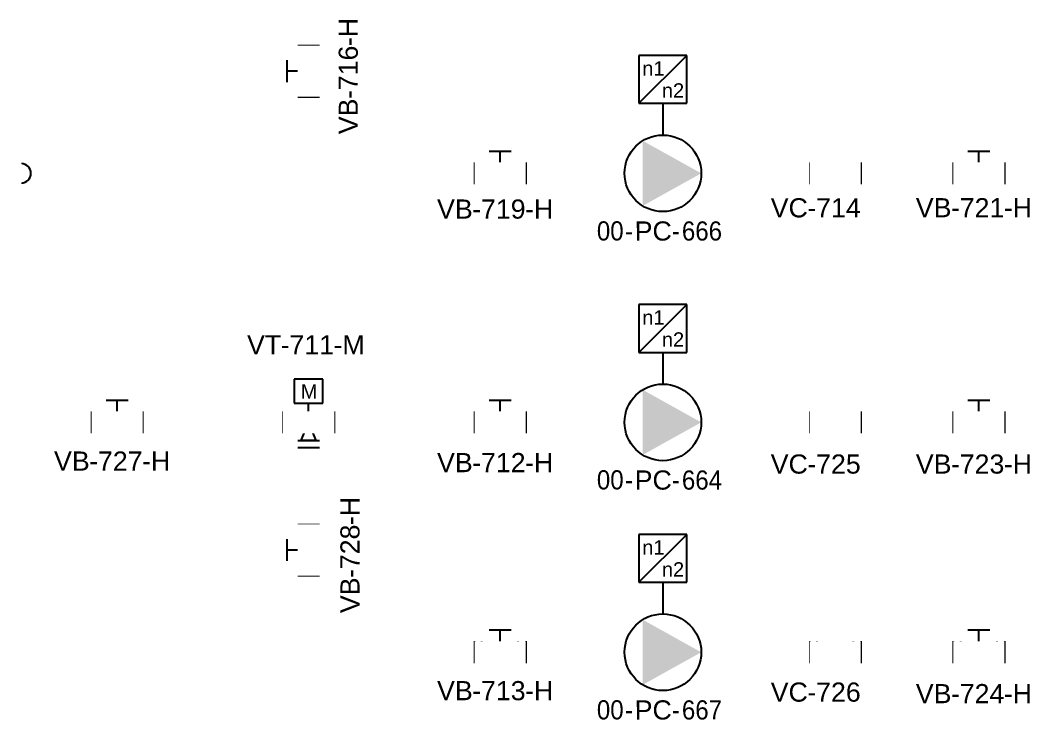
# Model space of a CAD drawing. Header units: millimetres. Extents: x 0 to 12089, y -479 to 374.
# Drawn here: x 11983.9 to 12089.3, y -229.9 to -156.9 of the extents above; entities that cross this region are included whole.
import ezdxf
from ezdxf.enums import TextEntityAlignment as Align

# ---------------------------------------------------------------- set-up
doc = ezdxf.new("R2010")
doc.units = ezdxf.units.MM
doc.header["$LTSCALE"] = 0.25
doc.set_wipeout_variables(frame=1)
doc.layers.add('equipment', color=5, linetype='Continuous', lineweight=25, true_color=0x0000ff)
doc.layers.add('valve', color=7, linetype='Continuous', lineweight=25, true_color=0xffffff)
doc.layers.add('hot water', color=5, linetype='Continuous', lineweight=25)
doc.styles.add('Organica', font='arial.ttf')

# ---------------------------------------------------------------- blocks, each defined once
blk = doc.blocks.new('break')
blk.add_arc((0, 0), 1, 270, 90)
blk.add_wipeout([(-0.12, -0.11), (-0.12, -0.89), (0, -1), (0.12, -0.89), (0.12, -0.11), (0, 0)])
blk.add_wipeout([(-0.12, 0.11), (-0.12, 0.89), (0, 1), (0.12, 0.89), (0.12, 0.11), (0, 0)])
blk = doc.blocks.new('*U457')
at = {"lineweight": 25, "ltscale": 0.25}
for p, q in [((-7.31, 2.5), (-12.31, 2.5)), ((-12.31, 2.5), (-12.31, -2.5)), ((-7.31, -2.5), (-12.31, 2.5)), ((-7.31, -2.5), (-7.31, 2.5)), ((-7.31, 0), (-4, 0)), ((-12.31, -2.5), (-7.31, -2.5))]:
    blk.add_line(p, q, dxfattribs=at)
blk.add_circle((0, 0), 4)
blk.add_solid([(-3.4, -2.11), (0, 4), (3.4, -2.11)])
at = {"style": 'Organica'}
for s, p in [('n2', (-7.9, -0.11)), ('n1', (-10.2, -2.16))]:
    blk.add_text(s, height=1.5, rotation=90, dxfattribs=at).set_placement(p)
at = {"char_height": 2, "width": 5.3402, "attachment_point": 6, "rotation": 90.0784, "line_spacing_factor": 0.9, "style": 'Organica'}
for insert in [(6.02, 1.77), (6.03, -3.13)]:
    blk.add_mtext('{\\W0.9;-}', dxfattribs=dict(at, insert=insert))
at = {"style": 'Organica', "flags": 1}
for tag, p in [('PUMP_TYPE', (-13.95, 99.74)), ('NOTE', (-13.95, 96.74)), ('NOTE_CHINESE', (-13.95, 93.74)), ('MATERIAL_HOUSING', (-13.95, 90.64)), ('MATERIAL_IMPELLER', (-13.95, 87.64)), ('MATERIAL_SCREW', (-13.95, 84.64)), ('INSTALLED_POWER', (-13.95, 81.43)), ('CONSUMED_POWER', (-13.95, 78.43)), ('MODEL', (-13.95, 75.32)), ('MANUFACTURE', (-13.95, 72.21)), ('UNIT_CAPACITY', (-13.42, 69.06)), ('SP_CAPACITY', (-13.42, 66.16)), ('UNIT_HEAD', (-13.42, 63.06)), ('SP_HEAD', (-13.42, 60.06)), ('INSTALLATION', (-13.42, 56.95)), ('STB_DTY', (-13.42, 53.63)), ('RUNNINGHOURS', (-13.42, 50.63)), ('FC-MAN', (-13.85, 47.7)), ('HOSTNAME', (-12.95, 46.85)), ('FC-MOD', (-13.85, 44.6)), ('DI', (-13.85, 41.6)), ('DO', (-13.85, 38.6)), ('AI', (-13.85, 35.6)), ('AO', (-13.85, 32.6)), ('PB', (-13.85, 29.6)), ('PO', (-13.85, 26.6)), ('PROCESSUNITAREA', (-13.85, 23.6))]:
    blk.add_attdef(tag, text='', height=2, dxfattribs=at).set_placement(p, align=Align.MIDDLE_CENTER)
at = {"style": 'Organica', "width": 0.9, "flags": 8}
blk.add_attdef('TAG', text='', height=2, rotation=90.0784, dxfattribs=at).set_placement((6.02, 4.08), align=Align.MIDDLE_CENTER)
at = {"style": 'Organica'}
blk.add_attdef('TAG_ID', text='', height=2, rotation=90.0784, dxfattribs=at).set_placement((6.02, 0.93), align=Align.MIDDLE_RIGHT)
at = {"style": 'Organica', "width": 0.9}
blk.add_attdef('AREA_CODE', text='', height=2, rotation=90.0784, dxfattribs=at).set_placement((6.01, -4.1), align=Align.MIDDLE_RIGHT)
blk = doc.blocks.new('*U461')
at = {"lineweight": 25, "ltscale": 0.25}
for p, q in [((-7.31, 2.5), (-12.31, 2.5)), ((-12.31, 2.5), (-12.31, -2.5)), ((-7.31, -2.5), (-12.31, 2.5)), ((-7.31, -2.5), (-7.31, 2.5)), ((-7.31, 0), (-4, 0)), ((-12.31, -2.5), (-7.31, -2.5))]:
    blk.add_line(p, q, dxfattribs=at)
blk.add_circle((0, 0), 4)
blk.add_solid([(-3.4, -2.11), (0, 4), (3.4, -2.11)])
at = {"style": 'Organica'}
for s, p in [('n2', (-7.9, -0.11)), ('n1', (-10.2, -2.16))]:
    blk.add_text(s, height=1.5, rotation=90, dxfattribs=at).set_placement(p)
at = {"char_height": 2, "width": 5.3402, "attachment_point": 6, "rotation": 90.0784, "line_spacing_factor": 0.9, "style": 'Organica'}
for insert in [(6.02, 1.77), (6.03, -3.13)]:
    blk.add_mtext('{\\W0.9;-}', dxfattribs=dict(at, insert=insert))
at = {"style": 'Organica', "flags": 1}
for tag, p in [('PUMP_TYPE', (-13.95, 99.74)), ('NOTE', (-13.95, 96.74)), ('NOTE_CHINESE', (-13.95, 93.74)), ('MATERIAL_HOUSING', (-13.95, 90.64)), ('MATERIAL_IMPELLER', (-13.95, 87.64)), ('MATERIAL_SCREW', (-13.95, 84.64)), ('INSTALLED_POWER', (-13.95, 81.43)), ('CONSUMED_POWER', (-13.95, 78.43)), ('MODEL', (-13.95, 75.32)), ('MANUFACTURE', (-13.95, 72.21)), ('UNIT_CAPACITY', (-13.42, 69.06)), ('SP_CAPACITY', (-13.42, 66.16)), ('UNIT_HEAD', (-13.42, 63.06)), ('SP_HEAD', (-13.42, 60.06)), ('INSTALLATION', (-13.42, 56.95)), ('STB_DTY', (-13.42, 53.63)), ('RUNNINGHOURS', (-13.42, 50.63)), ('FC-MAN', (-13.85, 47.7)), ('HOSTNAME', (-12.95, 46.85)), ('FC-MOD', (-13.85, 44.6)), ('DI', (-13.85, 41.6)), ('DO', (-13.85, 38.6)), ('AI', (-13.85, 35.6)), ('AO', (-13.85, 32.6)), ('PB', (-13.85, 29.6)), ('PO', (-13.85, 26.6)), ('PROCESSUNITAREA', (-13.85, 23.6))]:
    blk.add_attdef(tag, text='', height=2, dxfattribs=at).set_placement(p, align=Align.MIDDLE_CENTER)
at = {"style": 'Organica', "width": 0.9, "flags": 8}
blk.add_attdef('TAG', text='', height=2, rotation=90.0784, dxfattribs=at).set_placement((6.02, 4.08), align=Align.MIDDLE_CENTER)
at = {"style": 'Organica'}
blk.add_attdef('TAG_ID', text='', height=2, rotation=90.0784, dxfattribs=at).set_placement((6.02, 0.93), align=Align.MIDDLE_RIGHT)
at = {"style": 'Organica', "width": 0.9}
blk.add_attdef('AREA_CODE', text='', height=2, rotation=90.0784, dxfattribs=at).set_placement((6.01, -4.1), align=Align.MIDDLE_RIGHT)
blk = doc.blocks.new('*U463')
at = {"lineweight": 25, "ltscale": 0.25}
for p, q in [((-7.31, 2.5), (-12.31, 2.5)), ((-12.31, 2.5), (-12.31, -2.5)), ((-7.31, -2.5), (-12.31, 2.5)), ((-7.31, -2.5), (-7.31, 2.5)), ((-7.31, 0), (-4, 0)), ((-12.31, -2.5), (-7.31, -2.5))]:
    blk.add_line(p, q, dxfattribs=at)
blk.add_circle((0, 0), 4)
blk.add_solid([(-3.4, -2.11), (0, 4), (3.4, -2.11)])
at = {"style": 'Organica'}
for s, p in [('n2', (-7.9, -0.11)), ('n1', (-10.2, -2.16))]:
    blk.add_text(s, height=1.5, rotation=90, dxfattribs=at).set_placement(p)
at = {"char_height": 2, "width": 5.3402, "attachment_point": 6, "rotation": 90, "line_spacing_factor": 0.9, "style": 'Organica'}
for insert in [(6.02, 1.77), (6.02, -3.13)]:
    blk.add_mtext('{\\W0.9;-}', dxfattribs=dict(at, insert=insert))
at = {"style": 'Organica', "flags": 1}
for tag, p in [('PUMP_TYPE', (-13.95, 99.74)), ('NOTE', (-13.95, 96.74)), ('NOTE_CHINESE', (-13.95, 93.74)), ('MATERIAL_HOUSING', (-13.95, 90.64)), ('MATERIAL_IMPELLER', (-13.95, 87.64)), ('MATERIAL_SCREW', (-13.95, 84.64)), ('INSTALLED_POWER', (-13.95, 81.43)), ('CONSUMED_POWER', (-13.95, 78.43)), ('MODEL', (-13.95, 75.32)), ('MANUFACTURE', (-13.95, 72.21)), ('UNIT_CAPACITY', (-13.42, 69.06)), ('SP_CAPACITY', (-13.42, 66.16)), ('UNIT_HEAD', (-13.42, 63.06)), ('SP_HEAD', (-13.42, 60.06)), ('INSTALLATION', (-13.42, 56.95)), ('STB_DTY', (-13.42, 53.63)), ('RUNNINGHOURS', (-13.42, 50.63)), ('FC-MAN', (-13.85, 47.7)), ('HOSTNAME', (-12.95, 46.85)), ('FC-MOD', (-13.85, 44.6)), ('DI', (-13.85, 41.6)), ('DO', (-13.85, 38.6)), ('AI', (-13.85, 35.6)), ('AO', (-13.85, 32.6)), ('PB', (-13.85, 29.6)), ('PO', (-13.85, 26.6)), ('PROCESSUNITAREA', (-13.85, 23.6))]:
    blk.add_attdef(tag, text='', height=2, dxfattribs=at).set_placement(p, align=Align.MIDDLE_CENTER)
at = {"style": 'Organica', "width": 0.9, "flags": 8}
blk.add_attdef('TAG', text='', height=2, rotation=90, dxfattribs=at).set_placement((6.02, 4.08), align=Align.MIDDLE_CENTER)
at = {"style": 'Organica'}
blk.add_attdef('TAG_ID', text='', height=2, rotation=90, dxfattribs=at).set_placement((6.02, 0.93), align=Align.MIDDLE_RIGHT)
at = {"style": 'Organica', "width": 0.9}
blk.add_attdef('AREA_CODE', text='', height=2, rotation=90, dxfattribs=at).set_placement((6, -4.1), align=Align.MIDDLE_RIGHT)
blk = doc.blocks.new('*U818')
at = {"lineweight": 25, "ltscale": 0.25}
for p, q in [((1.14, 2.29), (-1.14, 2.29)), ((0, 0.5), (0, 2.29)), ((-2.67, 1.14), (-2.67, -1.14)), ((-1.9, -1.14), (-1.9, 1.14)), ((1.9, -1.14), (1.9, 1.14)), ((2.67, 1.14), (2.67, -1.14)), ((1.9, -0.76), (-1.9, 0.76))]:
    blk.add_line(p, q, dxfattribs=at)
blk.add_circle((0, 0), 0.5)
at = {"char_height": 2, "width": 5.3402, "style": 'Organica'}
for s, insert, attachment_point in [('-H', (2.6, -3.73), 4), ('-', (-1.98, -3.73), 6)]:
    blk.add_mtext(s, dxfattribs=dict(at, insert=insert, attachment_point=attachment_point))
at = {"style": 'Organica'}
for tag, flags, p in [('EQUIP_TYPE', 1, (-8.63, 62.54)), ('NOTE', 1, (-8.63, 59.54)), ('NOTE_CHINESE', 1, (-8.63, 56.54)), ('AREA_CODE', 1, (-8.63, 53.54)), ('DI', 1, (-8.63, 50.54)), ('DO', 1, (-8.63, 47.54)), ('AI', 1, (-8.63, 44.54)), ('AO', 1, (-8.63, 41.54)), ('PB', 1, (-8.63, 38.54)), ('PO', 1, (-8.63, 35.54)), ('SP_ACTUATED', 1, (-8.63, 32.54)), ('SIZE', 1, (-8.63, 23.54)), ('MATERIAL', 1, (-8.63, 19.54)), ('PRESSURE', 1, (-8.63, 15.54)), ('PROCESSUNITAREA', 1, (-8.63, 11.72)), ('TAG', 8, (0.33, -3.73))]:
    blk.add_attdef(tag, text='', height=2, dxfattribs=dict(at, flags=flags)).set_placement(p, align=Align.MIDDLE_CENTER)
blk.add_attdef('TAG_ID', text='', height=2, dxfattribs=at).set_placement((-2.86, -3.73), align=Align.MIDDLE_RIGHT)
blk.add_wipeout([(-2.67, 1.14), (2.67, 1.14), (2.67, -1.14), (-2.67, -1.14)])
blk = doc.blocks.new('*U820')
at = {"lineweight": 25, "ltscale": 0.25}
for p, q in [((1.14, 2.29), (-1.14, 2.29)), ((0, 0.5), (0, 2.29)), ((-2.67, 1.14), (-2.67, -1.14)), ((-1.9, -1.14), (-1.9, 1.14)), ((1.9, -1.14), (1.9, 1.14)), ((2.67, 1.14), (2.67, -1.14)), ((1.9, -0.76), (-1.9, 0.76))]:
    blk.add_line(p, q, dxfattribs=at)
blk.add_circle((0, 0), 0.5)
at = {"char_height": 2, "width": 5.3402, "style": 'Organica'}
for s, insert, attachment_point in [('-H', (2.6, -3.59), 4), ('-', (-1.98, -3.59), 6)]:
    blk.add_mtext(s, dxfattribs=dict(at, insert=insert, attachment_point=attachment_point))
at = {"style": 'Organica'}
for tag, flags, p in [('EQUIP_TYPE', 1, (-8.63, 62.54)), ('NOTE', 1, (-8.63, 59.54)), ('NOTE_CHINESE', 1, (-8.63, 56.54)), ('AREA_CODE', 1, (-8.63, 53.54)), ('DI', 1, (-8.63, 50.54)), ('DO', 1, (-8.63, 47.54)), ('AI', 1, (-8.63, 44.54)), ('AO', 1, (-8.63, 41.54)), ('PB', 1, (-8.63, 38.54)), ('PO', 1, (-8.63, 35.54)), ('SP_ACTUATED', 1, (-8.63, 32.54)), ('SIZE', 1, (-8.63, 23.54)), ('MATERIAL', 1, (-8.63, 19.54)), ('PRESSURE', 1, (-8.63, 15.54)), ('PROCESSUNITAREA', 1, (-8.63, 11.72)), ('TAG', 8, (0.33, -3.59))]:
    blk.add_attdef(tag, text='', height=2, dxfattribs=dict(at, flags=flags)).set_placement(p, align=Align.MIDDLE_CENTER)
blk.add_attdef('TAG_ID', text='', height=2, dxfattribs=at).set_placement((-2.86, -3.59), align=Align.MIDDLE_RIGHT)
blk.add_wipeout([(-2.67, 1.14), (2.67, 1.14), (2.67, -1.14), (-2.67, -1.14)])
blk = doc.blocks.new('*U822')
at = {"lineweight": 25, "ltscale": 0.25}
for p, q in [((-2.67, 1.14), (-2.67, -1.14)), ((-1.9, -1.14), (-1.9, 1.14)), ((1.9, -1.14), (1.9, 1.14)), ((2.67, 1.14), (2.67, -1.14)), ((-1.9, 0.76), (1.9, -0.76)), ((1.9, -0.76), (1.09, 0.17)), ((1.9, -0.76), (0.67, -0.87))]:
    blk.add_line(p, q, dxfattribs=at)
at = {"insert": (-1.98, -3.6), "char_height": 2, "width": 5.3402, "attachment_point": 6, "style": 'Organica'}
blk.add_mtext('-', dxfattribs=at)
at = {"style": 'Organica'}
for tag, flags, p in [('EQUIP_TYPE', 1, (-8.63, 62.54)), ('NOTE', 1, (-8.63, 59.54)), ('NOTE_CHINESE', 1, (-8.63, 56.54)), ('AREA_CODE', 1, (-8.63, 53.54)), ('DI', 1, (-8.63, 50.54)), ('DO', 1, (-8.63, 47.54)), ('AI', 1, (-8.63, 44.54)), ('AO', 1, (-8.63, 41.54)), ('PB', 1, (-8.63, 38.54)), ('PO', 1, (-8.63, 35.54)), ('SP_ACTUATED', 1, (-8.63, 32.54)), ('SIZE', 1, (-8.63, 23.54)), ('MATERIAL', 1, (-8.63, 19.54)), ('PRESSURE', 1, (-8.63, 15.54)), ('PROCESSUNITAREA', 1, (-8.63, 11.72)), ('TAG', 8, (0.33, -3.6))]:
    blk.add_attdef(tag, text='', height=2, dxfattribs=dict(at, flags=flags)).set_placement(p, align=Align.MIDDLE_CENTER)
blk.add_attdef('TAG_ID', text='', height=2, dxfattribs=at).set_placement((-2.86, -3.6), align=Align.MIDDLE_RIGHT)
blk.add_wipeout([(-2.67, 1.14), (2.67, 1.14), (2.67, -1.14), (-2.67, -1.14)])
blk = doc.blocks.new('*U824')
at = {"lineweight": 25, "ltscale": 0.25}
for p, q in [((1.14, 2.29), (-1.14, 2.29)), ((0, 0.5), (0, 2.29)), ((-2.67, 1.14), (-2.67, -1.14)), ((-1.9, -1.14), (-1.9, 1.14)), ((1.9, -1.14), (1.9, 1.14)), ((2.67, 1.14), (2.67, -1.14)), ((1.9, -0.76), (-1.9, 0.76))]:
    blk.add_line(p, q, dxfattribs=at)
blk.add_circle((0, 0), 0.5)
at = {"char_height": 2, "width": 5.3402, "style": 'Organica'}
for s, insert, attachment_point in [('-H', (2.6, -4.14), 4), ('-', (-1.98, -4.14), 6)]:
    blk.add_mtext(s, dxfattribs=dict(at, insert=insert, attachment_point=attachment_point))
at = {"style": 'Organica'}
for tag, flags, p in [('EQUIP_TYPE', 1, (-8.63, 62.54)), ('NOTE', 1, (-8.63, 59.54)), ('NOTE_CHINESE', 1, (-8.63, 56.54)), ('AREA_CODE', 1, (-8.63, 53.54)), ('DI', 1, (-8.63, 50.54)), ('DO', 1, (-8.63, 47.54)), ('AI', 1, (-8.63, 44.54)), ('AO', 1, (-8.63, 41.54)), ('PB', 1, (-8.63, 38.54)), ('PO', 1, (-8.63, 35.54)), ('SP_ACTUATED', 1, (-8.63, 32.54)), ('SIZE', 1, (-8.63, 23.54)), ('MATERIAL', 1, (-8.63, 19.54)), ('PRESSURE', 1, (-8.63, 15.54)), ('PROCESSUNITAREA', 1, (-8.63, 11.72)), ('TAG', 8, (0.33, -4.14))]:
    blk.add_attdef(tag, text='', height=2, dxfattribs=dict(at, flags=flags)).set_placement(p, align=Align.MIDDLE_CENTER)
blk.add_attdef('TAG_ID', text='', height=2, dxfattribs=at).set_placement((-2.86, -4.14), align=Align.MIDDLE_RIGHT)
blk.add_wipeout([(-2.67, 1.14), (2.67, 1.14), (2.67, -1.14), (-2.67, -1.14)])
blk = doc.blocks.new('*U816')
at = {"lineweight": 25, "ltscale": 0.25}
for p, q in [((1.5, 4.5), (-1.5, 4.5)), ((-1.5, 4.5), (-1.5, 2)), ((1.5, 2), (1.5, 4.5)), ((-2.67, 1.14), (-2.67, -1.14)), ((-1.9, -1.14), (-1.9, 1.14)), ((-1.5, 2), (0, 2)), ((0, 0.5), (0, 2)), ((0, 2), (1.5, 2)), ((0, 0), (0, 1.55)), ((1.9, -1.14), (1.9, 1.14)), ((2.67, 1.14), (2.67, -1.14)), ((1.9, -0.76), (-1.9, 0.76)), ((-1.9, -0.76), (1.9, 0.76)), ((-1.14, -1.9), (1.15, -1.9)), ((1.15, -2.66), (-1.14, -2.66))]:
    blk.add_line(p, q, dxfattribs=at)
blk.add_lwpolyline([(0, 0), (0.76, -1.9), (-0.76, -1.9)], close=True, dxfattribs=at)
at = {"style": 'Organica'}
blk.add_text('M', height=1.5, dxfattribs=at).set_placement((-0.82, 2.47))
at = {"char_height": 2, "width": 5.3402, "style": 'Organica'}
for s, insert, attachment_point in [('-M', (2.6, 8.1), 4), ('-', (-1.98, 8.1), 6)]:
    blk.add_mtext(s, dxfattribs=dict(at, insert=insert, attachment_point=attachment_point))
at = {"style": 'Organica'}
for tag, flags, p in [('EQUIP_TYPE', 1, (-8.63, 62.54)), ('NOTE', 1, (-8.63, 59.54)), ('NOTE_CHINESE', 1, (-8.63, 56.54)), ('AREA_CODE', 1, (-8.63, 53.54)), ('DI', 1, (-8.63, 50.54)), ('DO', 1, (-8.63, 47.54)), ('AI', 1, (-8.63, 44.54)), ('AO', 1, (-8.63, 41.54)), ('PB', 1, (-8.63, 38.54)), ('PO', 1, (-8.63, 35.54)), ('SP_ACTUATED', 1, (-8.63, 32.54)), ('SIZE', 1, (-8.63, 23.54)), ('MATERIAL', 1, (-8.63, 19.54)), ('PRESSURE', 1, (-8.63, 15.54)), ('PROCESSUNITAREA', 1, (-8.63, 11.72)), ('TAG', 8, (0.33, 8.1))]:
    blk.add_attdef(tag, text='', height=2, dxfattribs=dict(at, flags=flags)).set_placement(p, align=Align.MIDDLE_CENTER)
blk.add_attdef('TAG_ID', text='', height=2, dxfattribs=at).set_placement((-2.86, 8.1), align=Align.MIDDLE_RIGHT)
blk.add_wipeout([(-2.67, 1.14), (2.67, 1.14), (2.67, -1.14), (-2.67, -1.14)])
blk = doc.blocks.new('*U826')
at = {"lineweight": 25, "ltscale": 0.25}
for p, q in [((1.14, 2.29), (-1.14, 2.29)), ((0, 0.5), (0, 2.29)), ((-2.67, 1.14), (-2.67, -1.14)), ((-1.9, -1.14), (-1.9, 1.14)), ((1.9, -1.14), (1.9, 1.14)), ((2.67, 1.14), (2.67, -1.14)), ((1.9, -0.76), (-1.9, 0.76))]:
    blk.add_line(p, q, dxfattribs=at)
blk.add_circle((0, 0), 0.5)
at = {"char_height": 2, "width": 5.3402, "style": 'Organica'}
for s, insert, attachment_point in [('-H', (2.6, -4.2), 4), ('-', (-1.98, -4.2), 6)]:
    blk.add_mtext(s, dxfattribs=dict(at, insert=insert, attachment_point=attachment_point))
at = {"style": 'Organica'}
for tag, flags, p in [('EQUIP_TYPE', 1, (-8.63, 62.54)), ('NOTE', 1, (-8.63, 59.54)), ('NOTE_CHINESE', 1, (-8.63, 56.54)), ('AREA_CODE', 1, (-8.63, 53.54)), ('DI', 1, (-8.63, 50.54)), ('DO', 1, (-8.63, 47.54)), ('AI', 1, (-8.63, 44.54)), ('AO', 1, (-8.63, 41.54)), ('PB', 1, (-8.63, 38.54)), ('PO', 1, (-8.63, 35.54)), ('SP_ACTUATED', 1, (-8.63, 32.54)), ('SIZE', 1, (-8.63, 23.54)), ('MATERIAL', 1, (-8.63, 19.54)), ('PRESSURE', 1, (-8.63, 15.54)), ('PROCESSUNITAREA', 1, (-8.63, 11.72)), ('TAG', 8, (0.33, -4.2))]:
    blk.add_attdef(tag, text='', height=2, dxfattribs=dict(at, flags=flags)).set_placement(p, align=Align.MIDDLE_CENTER)
blk.add_attdef('TAG_ID', text='', height=2, dxfattribs=at).set_placement((-2.86, -4.2), align=Align.MIDDLE_RIGHT)
blk.add_wipeout([(-2.67, 1.14), (2.67, 1.14), (2.67, -1.14), (-2.67, -1.14)])
blk = doc.blocks.new('*U827')
at = {"lineweight": 25, "ltscale": 0.25}
for p, q in [((1.14, 2.29), (-1.14, 2.29)), ((0, 0.5), (0, 2.29)), ((-2.67, 1.14), (-2.67, -1.14)), ((-1.9, -1.14), (-1.9, 1.14)), ((1.9, -1.14), (1.9, 1.14)), ((2.67, 1.14), (2.67, -1.14)), ((1.9, -0.76), (-1.9, 0.76))]:
    blk.add_line(p, q, dxfattribs=at)
blk.add_circle((0, 0), 0.5)
at = {"char_height": 2, "width": 5.3402, "style": 'Organica'}
for s, insert, attachment_point in [('-H', (2.6, -4.01), 4), ('-', (-1.98, -4.01), 6)]:
    blk.add_mtext(s, dxfattribs=dict(at, insert=insert, attachment_point=attachment_point))
at = {"style": 'Organica'}
for tag, flags, p in [('EQUIP_TYPE', 1, (-8.63, 62.54)), ('NOTE', 1, (-8.63, 59.54)), ('NOTE_CHINESE', 1, (-8.63, 56.54)), ('AREA_CODE', 1, (-8.63, 53.54)), ('DI', 1, (-8.63, 50.54)), ('DO', 1, (-8.63, 47.54)), ('AI', 1, (-8.63, 44.54)), ('AO', 1, (-8.63, 41.54)), ('PB', 1, (-8.63, 38.54)), ('PO', 1, (-8.63, 35.54)), ('SP_ACTUATED', 1, (-8.63, 32.54)), ('SIZE', 1, (-8.63, 23.54)), ('MATERIAL', 1, (-8.63, 19.54)), ('PRESSURE', 1, (-8.63, 15.54)), ('PROCESSUNITAREA', 1, (-8.63, 11.72)), ('TAG', 8, (0.33, -4.01))]:
    blk.add_attdef(tag, text='', height=2, dxfattribs=dict(at, flags=flags)).set_placement(p, align=Align.MIDDLE_CENTER)
blk.add_attdef('TAG_ID', text='', height=2, dxfattribs=at).set_placement((-2.86, -4.01), align=Align.MIDDLE_RIGHT)
blk.add_wipeout([(-2.67, 1.14), (2.67, 1.14), (2.67, -1.14), (-2.67, -1.14)])
blk = doc.blocks.new('*U828')
at = {"lineweight": 25, "ltscale": 0.25}
for p, q in [((1.14, 2.29), (-1.14, 2.29)), ((0, 0.5), (0, 2.29)), ((-2.67, 1.14), (-2.67, -1.14)), ((-1.9, -1.14), (-1.9, 1.14)), ((1.9, -1.14), (1.9, 1.14)), ((2.67, 1.14), (2.67, -1.14)), ((1.9, -0.76), (-1.9, 0.76))]:
    blk.add_line(p, q, dxfattribs=at)
blk.add_circle((0, 0), 0.5)
at = {"char_height": 2, "width": 5.3402, "style": 'Organica'}
for s, insert, attachment_point in [('-H', (2.6, -4.35), 4), ('-', (-1.98, -4.35), 6)]:
    blk.add_mtext(s, dxfattribs=dict(at, insert=insert, attachment_point=attachment_point))
at = {"style": 'Organica'}
for tag, flags, p in [('EQUIP_TYPE', 1, (-8.63, 62.54)), ('NOTE', 1, (-8.63, 59.54)), ('NOTE_CHINESE', 1, (-8.63, 56.54)), ('AREA_CODE', 1, (-8.63, 53.54)), ('DI', 1, (-8.63, 50.54)), ('DO', 1, (-8.63, 47.54)), ('AI', 1, (-8.63, 44.54)), ('AO', 1, (-8.63, 41.54)), ('PB', 1, (-8.63, 38.54)), ('PO', 1, (-8.63, 35.54)), ('SP_ACTUATED', 1, (-8.63, 32.54)), ('SIZE', 1, (-8.63, 23.54)), ('MATERIAL', 1, (-8.63, 19.54)), ('PRESSURE', 1, (-8.63, 15.54)), ('PROCESSUNITAREA', 1, (-8.63, 11.72)), ('TAG', 8, (0.33, -4.35))]:
    blk.add_attdef(tag, text='', height=2, dxfattribs=dict(at, flags=flags)).set_placement(p, align=Align.MIDDLE_CENTER)
blk.add_attdef('TAG_ID', text='', height=2, dxfattribs=at).set_placement((-2.86, -4.35), align=Align.MIDDLE_RIGHT)
blk.add_wipeout([(-2.67, 1.14), (2.67, 1.14), (2.67, -1.14), (-2.67, -1.14)])
blk = doc.blocks.new('*U829')
at = {"lineweight": 25, "ltscale": 0.25}
for p, q in [((1.14, 2.29), (-1.14, 2.29)), ((0, 0.5), (0, 2.29)), ((-2.67, 1.14), (-2.67, -1.14)), ((-1.9, -1.14), (-1.9, 1.14)), ((1.9, -1.14), (1.9, 1.14)), ((2.67, 1.14), (2.67, -1.14)), ((1.9, -0.76), (-1.9, 0.76))]:
    blk.add_line(p, q, dxfattribs=at)
blk.add_circle((0, 0), 0.5)
at = {"char_height": 2, "width": 5.3402, "style": 'Organica'}
for s, insert, attachment_point in [('-H', (2.6, -4.32), 4), ('-', (-1.98, -4.32), 6)]:
    blk.add_mtext(s, dxfattribs=dict(at, insert=insert, attachment_point=attachment_point))
at = {"style": 'Organica'}
for tag, flags, p in [('EQUIP_TYPE', 1, (-8.63, 62.54)), ('NOTE', 1, (-8.63, 59.54)), ('NOTE_CHINESE', 1, (-8.63, 56.54)), ('AREA_CODE', 1, (-8.63, 53.54)), ('DI', 1, (-8.63, 50.54)), ('DO', 1, (-8.63, 47.54)), ('AI', 1, (-8.63, 44.54)), ('AO', 1, (-8.63, 41.54)), ('PB', 1, (-8.63, 38.54)), ('PO', 1, (-8.63, 35.54)), ('SP_ACTUATED', 1, (-8.63, 32.54)), ('SIZE', 1, (-8.63, 23.54)), ('MATERIAL', 1, (-8.63, 19.54)), ('PRESSURE', 1, (-8.63, 15.54)), ('PROCESSUNITAREA', 1, (-8.63, 11.72)), ('TAG', 8, (0.33, -4.32))]:
    blk.add_attdef(tag, text='', height=2, dxfattribs=dict(at, flags=flags)).set_placement(p, align=Align.MIDDLE_CENTER)
blk.add_attdef('TAG_ID', text='', height=2, dxfattribs=at).set_placement((-2.86, -4.32), align=Align.MIDDLE_RIGHT)
blk.add_wipeout([(-2.67, 1.14), (2.67, 1.14), (2.67, -1.14), (-2.67, -1.14)])
blk = doc.blocks.new('*U830')
at = {"lineweight": 25, "ltscale": 0.25}
for p, q in [((-2.67, 1.14), (-2.67, -1.14)), ((-1.9, -1.14), (-1.9, 1.14)), ((1.9, -1.14), (1.9, 1.14)), ((2.67, 1.14), (2.67, -1.14)), ((-1.9, 0.76), (1.9, -0.76)), ((1.9, -0.76), (1.09, 0.17)), ((1.9, -0.76), (0.67, -0.87))]:
    blk.add_line(p, q, dxfattribs=at)
at = {"insert": (-1.98, -4.35), "char_height": 2, "width": 5.3402, "attachment_point": 6, "style": 'Organica'}
blk.add_mtext('-', dxfattribs=at)
at = {"style": 'Organica'}
for tag, flags, p in [('EQUIP_TYPE', 1, (-8.63, 62.54)), ('NOTE', 1, (-8.63, 59.54)), ('NOTE_CHINESE', 1, (-8.63, 56.54)), ('AREA_CODE', 1, (-8.63, 53.54)), ('DI', 1, (-8.63, 50.54)), ('DO', 1, (-8.63, 47.54)), ('AI', 1, (-8.63, 44.54)), ('AO', 1, (-8.63, 41.54)), ('PB', 1, (-8.63, 38.54)), ('PO', 1, (-8.63, 35.54)), ('SP_ACTUATED', 1, (-8.63, 32.54)), ('SIZE', 1, (-8.63, 23.54)), ('MATERIAL', 1, (-8.63, 19.54)), ('PRESSURE', 1, (-8.63, 15.54)), ('PROCESSUNITAREA', 1, (-8.63, 11.72)), ('TAG', 8, (0.33, -4.35))]:
    blk.add_attdef(tag, text='', height=2, dxfattribs=dict(at, flags=flags)).set_placement(p, align=Align.MIDDLE_CENTER)
blk.add_attdef('TAG_ID', text='', height=2, dxfattribs=at).set_placement((-2.86, -4.35), align=Align.MIDDLE_RIGHT)
blk.add_wipeout([(-2.67, 1.14), (2.67, 1.14), (2.67, -1.14), (-2.67, -1.14)])
blk = doc.blocks.new('*U831')
at = {"lineweight": 25, "ltscale": 0.25}
for p, q in [((-2.67, 1.14), (-2.67, -1.14)), ((-1.9, -1.14), (-1.9, 1.14)), ((1.9, -1.14), (1.9, 1.14)), ((2.67, 1.14), (2.67, -1.14)), ((-1.9, 0.76), (1.9, -0.76)), ((1.9, -0.76), (1.09, 0.17)), ((1.9, -0.76), (0.67, -0.87))]:
    blk.add_line(p, q, dxfattribs=at)
at = {"insert": (-1.98, -4.16), "char_height": 2, "width": 5.3402, "attachment_point": 6, "style": 'Organica'}
blk.add_mtext('-', dxfattribs=at)
at = {"style": 'Organica'}
for tag, flags, p in [('EQUIP_TYPE', 1, (-8.63, 62.54)), ('NOTE', 1, (-8.63, 59.54)), ('NOTE_CHINESE', 1, (-8.63, 56.54)), ('AREA_CODE', 1, (-8.63, 53.54)), ('DI', 1, (-8.63, 50.54)), ('DO', 1, (-8.63, 47.54)), ('AI', 1, (-8.63, 44.54)), ('AO', 1, (-8.63, 41.54)), ('PB', 1, (-8.63, 38.54)), ('PO', 1, (-8.63, 35.54)), ('SP_ACTUATED', 1, (-8.63, 32.54)), ('SIZE', 1, (-8.63, 23.54)), ('MATERIAL', 1, (-8.63, 19.54)), ('PRESSURE', 1, (-8.63, 15.54)), ('PROCESSUNITAREA', 1, (-8.63, 11.72)), ('TAG', 8, (0.33, -4.16))]:
    blk.add_attdef(tag, text='', height=2, dxfattribs=dict(at, flags=flags)).set_placement(p, align=Align.MIDDLE_CENTER)
blk.add_attdef('TAG_ID', text='', height=2, dxfattribs=at).set_placement((-2.86, -4.16), align=Align.MIDDLE_RIGHT)
blk.add_wipeout([(-2.67, 1.14), (2.67, 1.14), (2.67, -1.14), (-2.67, -1.14)])
blk = doc.blocks.new('*U832')
at = {"lineweight": 25, "ltscale": 0.25}
for p, q in [((1.14, 2.29), (-1.14, 2.29)), ((0, 0.5), (0, 2.29)), ((-2.67, 1.14), (-2.67, -1.14)), ((-1.9, -1.14), (-1.9, 1.14)), ((1.9, -1.14), (1.9, 1.14)), ((2.67, 1.14), (2.67, -1.14)), ((1.9, -0.76), (-1.9, 0.76))]:
    blk.add_line(p, q, dxfattribs=at)
blk.add_circle((0, 0), 0.5)
at = {"char_height": 2, "width": 5.3402, "style": 'Organica'}
for s, insert, attachment_point in [('-H', (2.6, -4.04), 4), ('-', (-1.98, -4.04), 6)]:
    blk.add_mtext(s, dxfattribs=dict(at, insert=insert, attachment_point=attachment_point))
at = {"style": 'Organica'}
for tag, flags, p in [('EQUIP_TYPE', 1, (-8.63, 62.54)), ('NOTE', 1, (-8.63, 59.54)), ('NOTE_CHINESE', 1, (-8.63, 56.54)), ('AREA_CODE', 1, (-8.63, 53.54)), ('DI', 1, (-8.63, 50.54)), ('DO', 1, (-8.63, 47.54)), ('AI', 1, (-8.63, 44.54)), ('AO', 1, (-8.63, 41.54)), ('PB', 1, (-8.63, 38.54)), ('PO', 1, (-8.63, 35.54)), ('SP_ACTUATED', 1, (-8.63, 32.54)), ('SIZE', 1, (-8.63, 23.54)), ('MATERIAL', 1, (-8.63, 19.54)), ('PRESSURE', 1, (-8.63, 15.54)), ('PROCESSUNITAREA', 1, (-8.63, 11.72)), ('TAG', 8, (0.33, -4.04))]:
    blk.add_attdef(tag, text='', height=2, dxfattribs=dict(at, flags=flags)).set_placement(p, align=Align.MIDDLE_CENTER)
blk.add_attdef('TAG_ID', text='', height=2, dxfattribs=at).set_placement((-2.86, -4.04), align=Align.MIDDLE_RIGHT)
blk.add_wipeout([(-2.67, 1.14), (2.67, 1.14), (2.67, -1.14), (-2.67, -1.14)])
blk = doc.blocks.new('*U833')
at = {"lineweight": 25, "ltscale": 0.25}
for p, q in [((1.14, 2.29), (-1.14, 2.29)), ((0, 0.5), (0, 2.29)), ((-2.67, 1.14), (-2.67, -1.14)), ((-1.9, -1.14), (-1.9, 1.14)), ((1.9, -1.14), (1.9, 1.14)), ((2.67, 1.14), (2.67, -1.14)), ((1.9, -0.76), (-1.9, 0.76))]:
    blk.add_line(p, q, dxfattribs=at)
blk.add_circle((0, 0), 0.5)
at = {"char_height": 2, "width": 5.3402, "style": 'Organica'}
for s, insert, attachment_point in [('-H', (2.6, -4.32), 4), ('-', (-1.98, -4.32), 6)]:
    blk.add_mtext(s, dxfattribs=dict(at, insert=insert, attachment_point=attachment_point))
at = {"style": 'Organica'}
for tag, flags, p in [('EQUIP_TYPE', 1, (-8.63, 62.54)), ('NOTE', 1, (-8.63, 59.54)), ('NOTE_CHINESE', 1, (-8.63, 56.54)), ('AREA_CODE', 1, (-8.63, 53.54)), ('DI', 1, (-8.63, 50.54)), ('DO', 1, (-8.63, 47.54)), ('AI', 1, (-8.63, 44.54)), ('AO', 1, (-8.63, 41.54)), ('PB', 1, (-8.63, 38.54)), ('PO', 1, (-8.63, 35.54)), ('SP_ACTUATED', 1, (-8.63, 32.54)), ('SIZE', 1, (-8.63, 23.54)), ('MATERIAL', 1, (-8.63, 19.54)), ('PRESSURE', 1, (-8.63, 15.54)), ('PROCESSUNITAREA', 1, (-8.63, 11.72)), ('TAG', 8, (0.33, -4.32))]:
    blk.add_attdef(tag, text='', height=2, dxfattribs=dict(at, flags=flags)).set_placement(p, align=Align.MIDDLE_CENTER)
blk.add_attdef('TAG_ID', text='', height=2, dxfattribs=at).set_placement((-2.86, -4.32), align=Align.MIDDLE_RIGHT)
blk.add_wipeout([(-2.67, 1.14), (2.67, 1.14), (2.67, -1.14), (-2.67, -1.14)])

msp = doc.modelspace()

# ---------------------------------------------------------------- block references
at = {"layer": 'equipment'}
ref = msp.add_blockref('*U457', (12051, -172.88), dxfattribs=dict(at, rotation=270))
ref.add_attrib('TAG', '666', dxfattribs={"layer": '0', "height": 2, "rotation": 0.0784, "style": 'Organica', "width": 0.9}).set_placement((12055.08, -178.9), align=Align.MIDDLE_CENTER)
ref.add_attrib('AREA_CODE', '00', dxfattribs={"layer": '0', "height": 2, "rotation": 0.0784, "style": 'Organica', "width": 0.9}).set_placement((12046.9, -178.89), align=Align.MIDDLE_RIGHT)
ref.add_attrib('TAG_ID', 'PC', dxfattribs={"layer": '0', "height": 2, "rotation": 0.0784, "style": 'Organica'}).set_placement((12051.93, -178.9), align=Align.MIDDLE_RIGHT)
ref = msp.add_blockref('*U463', (12051, -198.88), dxfattribs=dict(at, rotation=270))
ref.add_attrib('TAG', '664', dxfattribs={"layer": '0', "height": 2, "style": 'Organica', "width": 0.9}).set_placement((12055.08, -204.9), align=Align.MIDDLE_CENTER)
ref.add_attrib('AREA_CODE', '00', dxfattribs={"layer": '0', "height": 2, "style": 'Organica', "width": 0.9}).set_placement((12046.9, -204.88), align=Align.MIDDLE_RIGHT)
ref.add_attrib('TAG_ID', 'PC', dxfattribs={"layer": '0', "height": 2, "style": 'Organica'}).set_placement((12051.93, -204.9), align=Align.MIDDLE_RIGHT)
ref = msp.add_blockref('*U461', (12051, -222.88), dxfattribs=dict(at, rotation=270))
ref.add_attrib('TAG', '667', dxfattribs={"layer": '0', "height": 2, "rotation": 0.0784, "style": 'Organica', "width": 0.9}).set_placement((12055.08, -228.9), align=Align.MIDDLE_CENTER)
ref.add_attrib('AREA_CODE', '00', dxfattribs={"layer": '0', "height": 2, "rotation": 0.0784, "style": 'Organica', "width": 0.9}).set_placement((12046.9, -228.89), align=Align.MIDDLE_RIGHT)
ref.add_attrib('TAG_ID', 'PC', dxfattribs={"layer": '0', "height": 2, "rotation": 0.0784, "style": 'Organica'}).set_placement((12051.93, -228.9), align=Align.MIDDLE_RIGHT)
at = {"layer": 'hot water'}
msp.add_blockref('break', (11984, -172.88), dxfattribs=at)
at = {"layer": 'valve'}
ref = msp.add_blockref('*U824', (12014, -162.21), dxfattribs=dict(at, rotation=90))
ref.add_attrib('TAG', '716', dxfattribs={"layer": '0', "height": 2, "rotation": 90, "style": 'Organica'}).set_placement((12018.14, -161.88), align=Align.MIDDLE_CENTER)
ref.add_attrib('TAG_ID', 'VB', dxfattribs={"layer": '0', "height": 2, "rotation": 90, "style": 'Organica'}).set_placement((12018.14, -165.07), align=Align.MIDDLE_RIGHT)
ref = msp.add_blockref('*U818', (12034, -172.88), dxfattribs=at)
ref.add_attrib('TAG', '719', dxfattribs={"layer": '0', "height": 2, "style": 'Organica'}).set_placement((12034.33, -176.61), align=Align.MIDDLE_CENTER)
ref.add_attrib('TAG_ID', 'VB', dxfattribs={"layer": '0', "height": 2, "style": 'Organica'}).set_placement((12031.14, -176.61), align=Align.MIDDLE_RIGHT)
ref = msp.add_blockref('*U820', (12084, -172.88), dxfattribs=at)
ref.add_attrib('TAG', '721', dxfattribs={"layer": '0', "height": 2, "style": 'Organica'}).set_placement((12084.33, -176.47), align=Align.MIDDLE_CENTER)
ref.add_attrib('TAG_ID', 'VB', dxfattribs={"layer": '0', "height": 2, "style": 'Organica'}).set_placement((12081.14, -176.47), align=Align.MIDDLE_RIGHT)
ref = msp.add_blockref('*U822', (12069, -172.88), dxfattribs=at)
ref.add_attrib('TAG', '714', dxfattribs={"layer": '0', "height": 2, "style": 'Organica'}).set_placement((12069.33, -176.48), align=Align.MIDDLE_CENTER)
ref.add_attrib('TAG_ID', 'VC', dxfattribs={"layer": '0', "height": 2, "style": 'Organica'}).set_placement((12066.14, -176.48), align=Align.MIDDLE_RIGHT)
ref = msp.add_blockref('*U816', (12014, -198.88), dxfattribs=at)
ref.add_attrib('TAG', '711', dxfattribs={"layer": '0', "height": 2, "style": 'Organica'}).set_placement((12014.33, -190.78), align=Align.MIDDLE_CENTER)
ref.add_attrib('TAG_ID', 'VT', dxfattribs={"layer": '0', "height": 2, "style": 'Organica'}).set_placement((12011.14, -190.78), align=Align.MIDDLE_RIGHT)
ref = msp.add_blockref('*U832', (11994, -198.88), dxfattribs=at)
ref.add_attrib('TAG', '727', dxfattribs={"layer": '0', "height": 2, "style": 'Organica'}).set_placement((11994.33, -202.92), align=Align.MIDDLE_CENTER)
ref.add_attrib('TAG_ID', 'VB', dxfattribs={"layer": '0', "height": 2, "style": 'Organica'}).set_placement((11991.14, -202.92), align=Align.MIDDLE_RIGHT)
ref = msp.add_blockref('*U826', (12034, -198.88), dxfattribs=at)
ref.add_attrib('TAG', '712', dxfattribs={"layer": '0', "height": 2, "style": 'Organica'}).set_placement((12034.33, -203.08), align=Align.MIDDLE_CENTER)
ref.add_attrib('TAG_ID', 'VB', dxfattribs={"layer": '0', "height": 2, "style": 'Organica'}).set_placement((12031.14, -203.08), align=Align.MIDDLE_RIGHT)
ref = msp.add_blockref('*U828', (12084, -198.88), dxfattribs=at)
ref.add_attrib('TAG', '723', dxfattribs={"layer": '0', "height": 2, "style": 'Organica'}).set_placement((12084.33, -203.23), align=Align.MIDDLE_CENTER)
ref.add_attrib('TAG_ID', 'VB', dxfattribs={"layer": '0', "height": 2, "style": 'Organica'}).set_placement((12081.14, -203.23), align=Align.MIDDLE_RIGHT)
ref = msp.add_blockref('*U830', (12069, -198.88), dxfattribs=at)
ref.add_attrib('TAG', '725', dxfattribs={"layer": '0', "height": 2, "style": 'Organica'}).set_placement((12069.33, -203.23), align=Align.MIDDLE_CENTER)
ref.add_attrib('TAG_ID', 'VC', dxfattribs={"layer": '0', "height": 2, "style": 'Organica'}).set_placement((12066.14, -203.23), align=Align.MIDDLE_RIGHT)
ref = msp.add_blockref('*U833', (12014, -212.21), dxfattribs=dict(at, rotation=90))
ref.add_attrib('TAG', '728', dxfattribs={"layer": '0', "height": 2, "rotation": 90, "style": 'Organica'}).set_placement((12018.32, -211.88), align=Align.MIDDLE_CENTER)
ref.add_attrib('TAG_ID', 'VB', dxfattribs={"layer": '0', "height": 2, "rotation": 90, "style": 'Organica'}).set_placement((12018.32, -215.07), align=Align.MIDDLE_RIGHT)
ref = msp.add_blockref('*U827', (12034, -222.88), dxfattribs=at)
ref.add_attrib('TAG', '713', dxfattribs={"layer": '0', "height": 2, "style": 'Organica'}).set_placement((12034.33, -226.89), align=Align.MIDDLE_CENTER)
ref.add_attrib('TAG_ID', 'VB', dxfattribs={"layer": '0', "height": 2, "style": 'Organica'}).set_placement((12031.14, -226.89), align=Align.MIDDLE_RIGHT)
ref = msp.add_blockref('*U829', (12084, -222.88), dxfattribs=at)
ref.add_attrib('TAG', '724', dxfattribs={"layer": '0', "height": 2, "style": 'Organica'}).set_placement((12084.33, -227.2), align=Align.MIDDLE_CENTER)
ref.add_attrib('TAG_ID', 'VB', dxfattribs={"layer": '0', "height": 2, "style": 'Organica'}).set_placement((12081.14, -227.2), align=Align.MIDDLE_RIGHT)
ref = msp.add_blockref('*U831', (12069, -222.88), dxfattribs=at)
ref.add_attrib('TAG', '726', dxfattribs={"layer": '0', "height": 2, "style": 'Organica'}).set_placement((12069.33, -227.04), align=Align.MIDDLE_CENTER)
ref.add_attrib('TAG_ID', 'VC', dxfattribs={"layer": '0', "height": 2, "style": 'Organica'}).set_placement((12066.14, -227.04), align=Align.MIDDLE_RIGHT)

doc.saveas('drawing.dxf')
